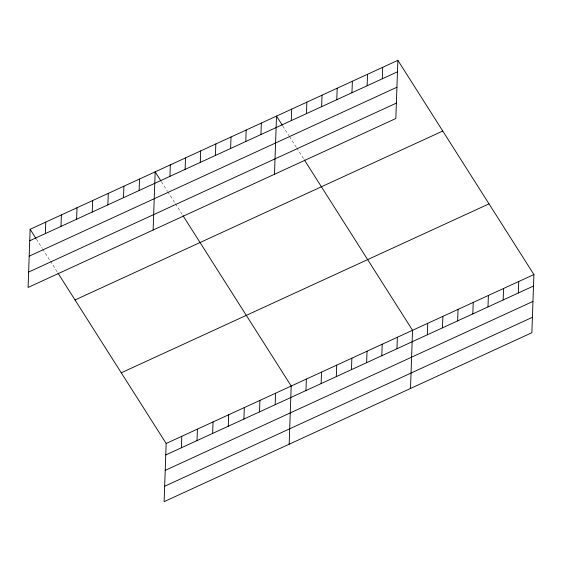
<?xml version="1.0" encoding="UTF-8"?>
<svg xmlns="http://www.w3.org/2000/svg" width="562" height="562" viewBox="0 0 562 562"><rect width="100%" height="100%" fill="white"/><g stroke="black" fill="none" stroke-linecap="round" stroke-linejoin="round"><path stroke-width="0.42" stroke-dasharray="2.81 2.11" d="M282.798 125.993L289.086 135.885M289.535 136.594L296.265 147.195M296.715 147.904L303.452 158.505M161.449 181.744L167.286 190.932M167.729 191.635L174.915 202.945M175.365 203.655L182.095 214.255M36.418 239.18L42.248 248.369M42.698 249.078L49.885 260.382M50.334 261.091L57.064 271.692"/><path stroke-width="0.84" d="M30.13 229.282L28.1 287.456L395.838 118.519L397.875 60.345L30.13 229.282L35.968 238.471M45.36 233.581L45.761 222.102M60.991 226.402L61.391 214.923M76.615 219.222L77.015 207.743M92.245 212.043L92.646 200.564M107.876 204.863L108.276 193.384M123.507 197.676L123.907 186.205M139.13 190.497L139.538 179.025M153.131 230.02L155.161 171.846L160.999 181.034M169.935 176.349L170.335 164.877M57.963 273.111L166.162 443.481L164.125 501.655L531.87 332.718L533.9 274.544L397.875 60.345M185.102 169.38L185.502 157.908M181.386 447.774L181.786 436.302M200.269 162.418L200.669 150.939M197.016 440.594L197.417 429.122M215.443 155.449L215.843 143.97M212.647 433.414L213.047 421.943M230.61 148.48L231.01 137.002M228.277 426.235L228.678 414.763M245.777 141.512L246.177 130.033M243.901 419.055L244.301 407.583M260.951 134.543L261.351 123.064M259.532 411.876L259.932 400.404M274.488 174.269L276.518 116.095L282.356 125.284M275.162 404.696L275.563 393.224M291.285 120.605L291.685 109.126M289.163 444.212L291.193 386.045L182.994 215.668M306.459 113.636L306.859 102.158M305.96 390.548L306.36 379.076M321.626 106.668L322.026 95.189M321.127 383.579L321.527 372.107M336.793 99.699L337.193 88.22M336.301 376.61L336.701 365.138M351.96 92.73L352.367 81.251M351.468 369.641L351.868 358.17M367.134 85.761L367.534 74.282M366.635 362.673L367.035 351.201M382.301 78.792L382.701 67.314M381.809 355.704L382.209 344.232M396.976 348.735L397.376 337.263M410.513 388.468L412.543 330.294L304.351 159.924M427.317 334.797L427.717 323.326M442.484 327.829L442.884 316.357M457.651 320.86L458.051 309.388M472.825 313.891L473.225 302.419M487.992 306.922L488.392 295.45M503.159 299.953L503.559 288.482M518.333 292.985L518.733 281.513M29.73 240.761L397.467 71.824M29.196 256.167L396.934 87.236M28.641 272.043L396.379 103.113M75.02 299.968L442.758 131.03M121.273 372.796L489.01 203.858M166.162 443.481L533.9 274.544M165.762 454.953L533.5 286.023M165.221 470.366L532.959 301.429M164.666 486.242L532.404 317.305"/></g></svg>
